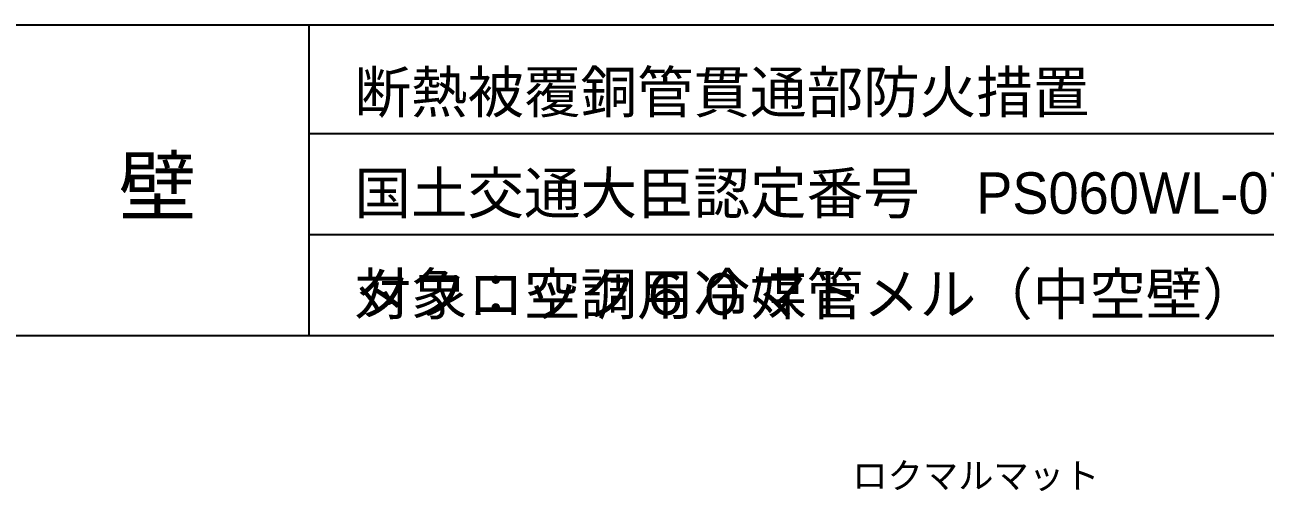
# Model space of a CAD drawing. Extents: x 443 to 1217, y -1921 to -677.
# Drawn here: x 636.5 to 756.3, y -850.8 to -805.8 of the extents above; entities that cross this region are included whole.
import ezdxf
from ezdxf.enums import TextEntityAlignment as Align

# ---------------------------------------------------------------- set-up
doc = ezdxf.new("R2010")
doc.units = 0
doc.header["$MEASUREMENT"] = 0
doc.layers.get('Defpoints').update_dxf_attribs({"color": 21, "linetype": 'CONTINUOUS'})
for name, color, linetype in [('1', 7, 'CONTINUOUS'), ('10', 7, 'CONTINUOUS'), ('25', 7, 'CONTINUOUS')]:
    doc.layers.add(name, color=color, linetype=linetype)
doc.styles.add('ｽﾀｲﾙ2', font='MS PGothic.ttf')

msp = doc.modelspace()

# ---------------------------------------------------------------- linework, layer by layer
at = {"layer": '1', "color": 4, "linetype": 'Continuous'}
for p, q in [((442.67, -805.84), (1210.9, -805.84)), ((634.73, -835.81), (826.79, -835.81))]:
    msp.add_line(p, q, dxfattribs=at)
at = {"layer": '1', "color": 3, "linetype": 'Continuous'}
for p, q in [((663.94, -805.84), (663.94, -835.81)), ((663.94, -816.33), (826.79, -816.33)), ((663.94, -826.07), (826.79, -826.07))]:
    msp.add_line(p, q, dxfattribs=at)

# ---------------------------------------------------------------- texts
at = {"layer": '10', "style": 'ｽﾀｲﾙ2'}
msp.add_attdef('ロクマルマット', text='', height=2.5, dxfattribs=at).set_placement((716.39, -851.33), align=Align.BOTTOM_LEFT)
at = {"layer": '25', "style": 'ｽﾀｲﾙ2'}
for s, p in [('断熱被覆銅管貫通部防火措置', (668.34, -814.33)), ('国土交通大臣認定番号\u3000PS060WL-0756', (668.34, -824.07)), ('対象：空調用冷媒管', (668.34, -833.81))]:
    msp.add_text(s, height=4, dxfattribs=at).set_placement(p)
msp.add_text('壁', height=5.5, dxfattribs=at).set_placement((649.33, -821.2), align=Align.MIDDLE)
at = {"layer": 'Defpoints', "style": 'ｽﾀｲﾙ2'}
msp.add_text('タフロック６０マトメル（中空壁）', height=4, dxfattribs=at).set_placement((668.34, -833.81))

doc.saveas('drawing.dxf')
